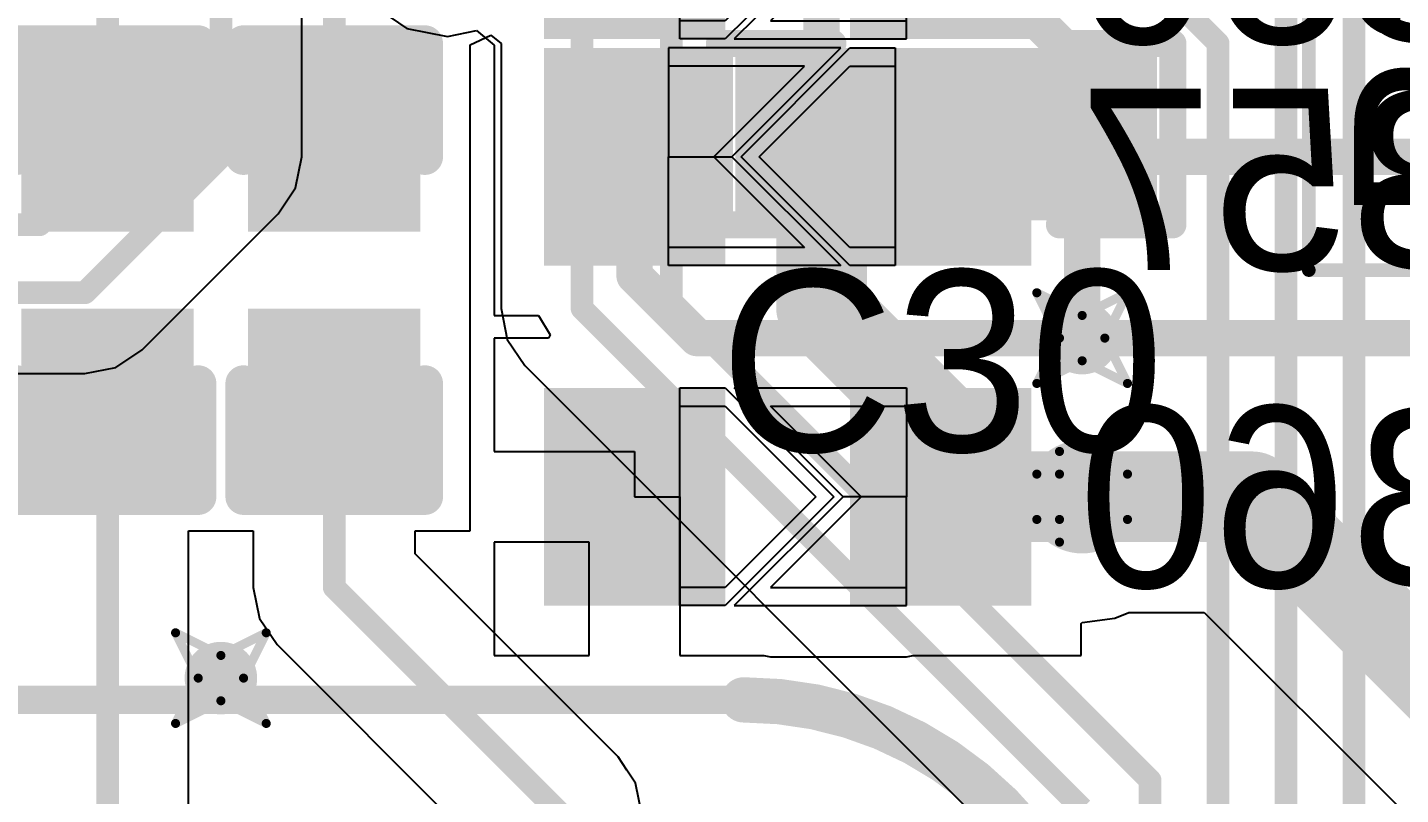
# Model space of a CAD drawing. Header units: millimetres. Extents: x 2.26 to 6.57, y 1.2 to 4.64.
# Drawn here: x 3.6656 to 3.9685, y 1.6375 to 1.8067 of the extents above; entities that cross this region are included whole.
import ezdxf

# ---------------------------------------------------------------- set-up
doc = ezdxf.new("R2010")
doc.units = ezdxf.units.MM
doc.header["$MEASUREMENT"] = 0
for name, color, linetype in [('BottomLayer', 5, 'Continuous'), ('BottomOverlay', 54, 'Continuous'), ('BottomPaste', 16, 'Continuous'), ('BottomSolder', 6, 'Continuous'), ('DrillDrawing', 1, 'Continuous'), ('MultiLayer', 9, 'Continuous'), ('TopLayer', 1, 'Continuous'), ('TopOverlay', 2, 'Continuous'), ('TopPaste', 8, 'Continuous'), ('TopSolder', 216, 'Continuous'), ('ViaHoleLayer', 16, 'Continuous')]:
    doc.layers.add(name, color=color, linetype=linetype)

# ---------------------------------------------------------------- blocks, each defined once
blk = doc.blocks.new('JP2_SMD_B_11')
at = {"layer": 'BottomLayer'}
for p, q in [((-0.02625, 0.02), (-0.02625, 0)), ((0.00375, 0.02), (-0.02625, 0.02)), ((-0.01625, 0), (0.00375, 0.02)), ((-0.00625, 0), (0.01375, 0.02)), ((0.01375, 0.02), (0.02375, 0.02)), ((0.02375, 0.02), (0.02375, -0.02)), ((-0.02625, -0.02), (-0.02625, 0)), ((-0.02625, 0), (-0.01625, 0)), ((-0.02625, 0), (-0.01625, 0)), ((-0.01625, 0), (0.00375, -0.02)), ((0.01375, -0.02), (-0.00625, 0)), ((0.00375, -0.02), (-0.02625, -0.02)), ((0.02375, -0.02), (0.01375, -0.02))]:
    blk.add_line(p, q, dxfattribs=at)
for points in [[(-0.01775, 0.02), (-0.04975, 0.02), (-0.01775, -0.02), (-0.04975, -0.02)], [(0.04975, 0.02), (0.01775, 0.02), (0.04975, -0.02), (0.01775, -0.02)]]:
    blk.add_solid(points, dxfattribs=at)
at = {"layer": 'BottomPaste'}
for p, q in [((-0.02625, 0.02), (-0.02625, 0)), ((0.00375, 0.02), (-0.02625, 0.02)), ((-0.01625, 0), (0.00375, 0.02)), ((-0.00625, 0), (0.01375, 0.02)), ((0.01375, 0.02), (0.02375, 0.02)), ((0.02375, 0.02), (0.02375, -0.02)), ((-0.02625, -0.02), (-0.02625, 0)), ((-0.02625, 0), (-0.01625, 0)), ((-0.02625, 0), (-0.01625, 0)), ((-0.01625, 0), (0.00375, -0.02)), ((0.01375, -0.02), (-0.00625, 0)), ((0.00375, -0.02), (-0.02625, -0.02)), ((0.02375, -0.02), (0.01375, -0.02))]:
    blk.add_line(p, q, dxfattribs=at)
for points in [[(-0.01775, 0.02), (-0.04975, 0.02), (-0.01775, -0.02), (-0.04975, -0.02)], [(0.04975, 0.02), (0.01775, 0.02), (0.04975, -0.02), (0.01775, -0.02)]]:
    blk.add_solid(points, dxfattribs=at)
at = {"layer": 'BottomSolder'}
for p, q in [((-0.02625, 0.024), (-0.02625, 0)), ((0.01175, 0.024), (-0.02625, 0.024)), ((-0.01225, 0), (0.01175, 0.024)), ((-0.01025, 0), (0.01375, 0.024)), ((0.01375, 0.024), (0.02375, 0.024)), ((0.02375, 0.024), (0.02375, -0.024)), ((-0.02625, -0.024), (-0.02625, 0)), ((-0.02625, 0), (-0.01225, 0)), ((-0.02625, 0), (-0.01225, 0)), ((-0.01225, 0), (0.01175, -0.024)), ((0.01375, -0.024), (-0.01025, 0)), ((0.01175, -0.024), (-0.02625, -0.024)), ((0.02375, -0.024), (0.01375, -0.024))]:
    blk.add_line(p, q, dxfattribs=at)
for points in [[(-0.01375, 0.024), (-0.05375, 0.024), (-0.01375, -0.024), (-0.05375, -0.024)], [(0.05375, 0.024), (0.01375, 0.024), (0.05375, -0.024), (0.01375, -0.024)]]:
    blk.add_solid(points, dxfattribs=at)
blk = doc.blocks.new('JP2_SMD_B_12')
at = {"layer": 'BottomLayer'}
for p, q in [((-0.02625, 0.02), (-0.02625, 0)), ((0.00375, 0.02), (-0.02625, 0.02)), ((-0.01625, 0), (0.00375, 0.02)), ((-0.00625, 0), (0.01375, 0.02)), ((0.01375, 0.02), (0.02375, 0.02)), ((0.02375, 0.02), (0.02375, -0.02)), ((-0.02625, -0.02), (-0.02625, 0)), ((-0.02625, 0), (-0.01625, 0)), ((-0.02625, 0), (-0.01625, 0)), ((-0.01625, 0), (0.00375, -0.02)), ((0.01375, -0.02), (-0.00625, 0)), ((0.00375, -0.02), (-0.02625, -0.02)), ((0.02375, -0.02), (0.01375, -0.02))]:
    blk.add_line(p, q, dxfattribs=at)
for points in [[(-0.01775, 0.02), (-0.04975, 0.02), (-0.01775, -0.02), (-0.04975, -0.02)], [(0.04975, 0.02), (0.01775, 0.02), (0.04975, -0.02), (0.01775, -0.02)]]:
    blk.add_solid(points, dxfattribs=at)
at = {"layer": 'BottomPaste'}
for p, q in [((-0.02625, 0.02), (-0.02625, 0)), ((0.00375, 0.02), (-0.02625, 0.02)), ((-0.01625, 0), (0.00375, 0.02)), ((-0.00625, 0), (0.01375, 0.02)), ((0.01375, 0.02), (0.02375, 0.02)), ((0.02375, 0.02), (0.02375, -0.02)), ((-0.02625, -0.02), (-0.02625, 0)), ((-0.02625, 0), (-0.01625, 0)), ((-0.02625, 0), (-0.01625, 0)), ((-0.01625, 0), (0.00375, -0.02)), ((0.01375, -0.02), (-0.00625, 0)), ((0.00375, -0.02), (-0.02625, -0.02)), ((0.02375, -0.02), (0.01375, -0.02))]:
    blk.add_line(p, q, dxfattribs=at)
for points in [[(-0.01775, 0.02), (-0.04975, 0.02), (-0.01775, -0.02), (-0.04975, -0.02)], [(0.04975, 0.02), (0.01775, 0.02), (0.04975, -0.02), (0.01775, -0.02)]]:
    blk.add_solid(points, dxfattribs=at)
at = {"layer": 'BottomSolder'}
for p, q in [((-0.02625, 0.024), (-0.02625, 0)), ((0.01175, 0.024), (-0.02625, 0.024)), ((-0.01225, 0), (0.01175, 0.024)), ((-0.01025, 0), (0.01375, 0.024)), ((0.01375, 0.024), (0.02375, 0.024)), ((0.02375, 0.024), (0.02375, -0.024)), ((-0.02625, -0.024), (-0.02625, 0)), ((-0.02625, 0), (-0.01225, 0)), ((-0.02625, 0), (-0.01225, 0)), ((-0.01225, 0), (0.01175, -0.024)), ((0.01375, -0.024), (-0.01025, 0)), ((0.01175, -0.024), (-0.02625, -0.024)), ((0.02375, -0.024), (0.01375, -0.024))]:
    blk.add_line(p, q, dxfattribs=at)
for points in [[(-0.01375, 0.024), (-0.05375, 0.024), (-0.01375, -0.024), (-0.05375, -0.024)], [(0.05375, 0.024), (0.01375, 0.024), (0.05375, -0.024), (0.01375, -0.024)]]:
    blk.add_solid(points, dxfattribs=at)
blk = doc.blocks.new('0603C_87')
at = {"layer": 'TopLayer'}
for points in [[(-0.0125, 0.015), (-0.0425, 0.015), (-0.0125, -0.015), (-0.0425, -0.015)], [(0.0425, 0.015), (0.0125, 0.015), (0.0425, -0.015), (0.0125, -0.015)]]:
    blk.add_solid(points, dxfattribs=at)
at = {"layer": 'TopOverlay', "const_width": 0.006}
for points in [[(-0.05, -0.02), (-0.05, 0.02)], [(-0.05, 0.02), (-0.025, 0.02)], [(0.025, 0.02), (0.05, 0.02)], [(0.05, -0.02), (0.05, 0.02)], [(-0.05, -0.02), (-0.025, -0.02)], [(0.025, -0.02), (0.05, -0.02)]]:
    blk.add_lwpolyline(points, dxfattribs=at)
at = {"layer": 'TopOverlay', "const_width": 0.003}
for points in [[(-0.0515, 0.02, 1), (-0.0485, 0.02, 1)], [(-0.0515, 0.02, 1), (-0.0485, 0.02, 1)], [(-0.0265, 0.02, 1), (-0.0235, 0.02, 1)], [(0.0235, 0.02, 1), (0.0265, 0.02, 1)], [(0.0485, 0.02, 1), (0.0515, 0.02, 1)], [(0.0485, 0.02, 1), (0.0515, 0.02, 1)], [(-0.0515, -0.02, 1), (-0.0485, -0.02, 1)], [(-0.0515, -0.02, 1), (-0.0485, -0.02, 1)], [(-0.0265, -0.02, 1), (-0.0235, -0.02, 1)], [(0.0235, -0.02, 1), (0.0265, -0.02, 1)], [(0.0485, -0.02, 1), (0.0515, -0.02, 1)], [(0.0485, -0.02, 1), (0.0515, -0.02, 1)]]:
    blk.add_lwpolyline(points, format="xyb", close=True, dxfattribs=at)
at = {"layer": 'TopPaste'}
for points in [[(-0.0125, 0.015), (-0.0425, 0.015), (-0.0125, -0.015), (-0.0425, -0.015)], [(0.0425, 0.015), (0.0125, 0.015), (0.0425, -0.015), (0.0125, -0.015)]]:
    blk.add_solid(points, dxfattribs=at)
at = {"layer": 'TopSolder'}
for points in [[(-0.0085, 0.019), (-0.0465, 0.019), (-0.0085, -0.019), (-0.0465, -0.019)], [(0.0465, 0.019), (0.0085, 0.019), (0.0465, -0.019), (0.0085, -0.019)]]:
    blk.add_solid(points, dxfattribs=at)
blk = doc.blocks.new('0603R_107')
at = {"layer": 'TopLayer'}
for points in [[(-0.0125, 0.015), (-0.0425, 0.015), (-0.0125, -0.015), (-0.0425, -0.015)], [(0.0425, 0.015), (0.0125, 0.015), (0.0425, -0.015), (0.0125, -0.015)]]:
    blk.add_solid(points, dxfattribs=at)
at = {"layer": 'TopOverlay', "const_width": 0.008}
for points in [[(-0.05, 0.02), (-0.025, 0.02)], [(-0.05, 0.02), (-0.05, -0.02)], [(0.025, 0.02), (0.05, 0.02)], [(0.05, 0.02), (0.05, -0.02)], [(-0.05, -0.02), (-0.025, -0.02)], [(0.025, -0.02), (0.05, -0.02)]]:
    blk.add_lwpolyline(points, dxfattribs=at)
at = {"layer": 'TopOverlay', "const_width": 0.004}
for points in [[(-0.052, 0.02, 1), (-0.048, 0.02, 1)], [(-0.052, 0.02, 1), (-0.048, 0.02, 1)], [(-0.027, 0.02, 1), (-0.023, 0.02, 1)], [(0.023, 0.02, 1), (0.027, 0.02, 1)], [(0.048, 0.02, 1), (0.052, 0.02, 1)], [(0.048, 0.02, 1), (0.052, 0.02, 1)], [(-0.052, -0.02, 1), (-0.048, -0.02, 1)], [(-0.052, -0.02, 1), (-0.048, -0.02, 1)], [(-0.027, -0.02, 1), (-0.023, -0.02, 1)], [(0.023, -0.02, 1), (0.027, -0.02, 1)], [(0.048, -0.02, 1), (0.052, -0.02, 1)], [(0.048, -0.02, 1), (0.052, -0.02, 1)]]:
    blk.add_lwpolyline(points, format="xyb", close=True, dxfattribs=at)
at = {"layer": 'TopPaste'}
for points in [[(-0.0125, 0.015), (-0.0425, 0.015), (-0.0125, -0.015), (-0.0425, -0.015)], [(0.0425, 0.015), (0.0125, 0.015), (0.0425, -0.015), (0.0125, -0.015)]]:
    blk.add_solid(points, dxfattribs=at)
at = {"layer": 'TopSolder'}
for points in [[(-0.0085, 0.019), (-0.0465, 0.019), (-0.0085, -0.019), (-0.0465, -0.019)], [(0.0465, 0.019), (0.0085, 0.019), (0.0465, -0.019), (0.0085, -0.019)]]:
    blk.add_solid(points, dxfattribs=at)
blk = doc.blocks.new('0603R_110')
at = {"layer": 'TopLayer'}
for points in [[(-0.0125, 0.015), (-0.0425, 0.015), (-0.0125, -0.015), (-0.0425, -0.015)], [(0.0425, 0.015), (0.0125, 0.015), (0.0425, -0.015), (0.0125, -0.015)]]:
    blk.add_solid(points, dxfattribs=at)
at = {"layer": 'TopOverlay', "const_width": 0.008}
for points in [[(-0.05, 0.02), (-0.025, 0.02)], [(-0.05, 0.02), (-0.05, -0.02)], [(0.025, 0.02), (0.05, 0.02)], [(0.05, 0.02), (0.05, -0.02)], [(-0.05, -0.02), (-0.025, -0.02)], [(0.025, -0.02), (0.05, -0.02)]]:
    blk.add_lwpolyline(points, dxfattribs=at)
at = {"layer": 'TopOverlay', "const_width": 0.004}
for points in [[(-0.052, 0.02, 1), (-0.048, 0.02, 1)], [(-0.052, 0.02, 1), (-0.048, 0.02, 1)], [(-0.027, 0.02, 1), (-0.023, 0.02, 1)], [(0.023, 0.02, 1), (0.027, 0.02, 1)], [(0.048, 0.02, 1), (0.052, 0.02, 1)], [(0.048, 0.02, 1), (0.052, 0.02, 1)], [(-0.052, -0.02, 1), (-0.048, -0.02, 1)], [(-0.052, -0.02, 1), (-0.048, -0.02, 1)], [(-0.027, -0.02, 1), (-0.023, -0.02, 1)], [(0.023, -0.02, 1), (0.027, -0.02, 1)], [(0.048, -0.02, 1), (0.052, -0.02, 1)], [(0.048, -0.02, 1), (0.052, -0.02, 1)]]:
    blk.add_lwpolyline(points, format="xyb", close=True, dxfattribs=at)
at = {"layer": 'TopPaste'}
for points in [[(-0.0125, 0.015), (-0.0425, 0.015), (-0.0125, -0.015), (-0.0425, -0.015)], [(0.0425, 0.015), (0.0125, 0.015), (0.0425, -0.015), (0.0125, -0.015)]]:
    blk.add_solid(points, dxfattribs=at)
at = {"layer": 'TopSolder'}
for points in [[(-0.0085, 0.019), (-0.0465, 0.019), (-0.0085, -0.019), (-0.0465, -0.019)], [(0.0465, 0.019), (0.0085, 0.019), (0.0465, -0.019), (0.0085, -0.019)]]:
    blk.add_solid(points, dxfattribs=at)
blk = doc.blocks.new('XTAL1_116')
at = {"layer": 'TopOverlay', "const_width": 0.01}
blk.add_lwpolyline([(-0.04036, -0.0802, -1), (-0.04036, 0.0798)], format="xyb", dxfattribs=at)
at = {"layer": 'TopOverlay'}
for points, const_width in [([(-0.04286, -0.0802, 1), (-0.03786, -0.0802, 1)], 0.005), ([(-0.04194, -0.0802, 1), (-0.03879, -0.0802, 1)], 0.00315)]:
    blk.add_lwpolyline(points, format="xyb", close=True, dxfattribs=dict(at, const_width=const_width))
at = {"layer": 'TopOverlay', "const_width": 0.0063}
blk.add_lwpolyline([(0.21964, -0.0802), (-0.04036, -0.0802)], dxfattribs=at)
blk = doc.blocks.new('JP2_SMD_B_150')
at = {"layer": 'BottomLayer'}
for p, q in [((-0.02625, 0.02), (-0.02625, 0)), ((0.00375, 0.02), (-0.02625, 0.02)), ((-0.01625, 0), (0.00375, 0.02)), ((-0.00625, 0), (0.01375, 0.02)), ((0.01375, 0.02), (0.02375, 0.02)), ((0.02375, 0.02), (0.02375, -0.02)), ((-0.02625, 0), (-0.01625, 0)), ((-0.02625, -0.02), (-0.02625, 0)), ((-0.02625, 0), (-0.01625, 0)), ((-0.01625, 0), (0.00375, -0.02)), ((0.01375, -0.02), (-0.00625, 0)), ((0.00375, -0.02), (-0.02625, -0.02)), ((0.02375, -0.02), (0.01375, -0.02))]:
    blk.add_line(p, q, dxfattribs=at)
for points in [[(-0.01775, 0.02), (-0.04975, 0.02), (-0.01775, -0.02), (-0.04975, -0.02)], [(0.04975, 0.02), (0.01775, 0.02), (0.04975, -0.02), (0.01775, -0.02)]]:
    blk.add_solid(points, dxfattribs=at)
at = {"layer": 'BottomPaste'}
for p, q in [((-0.02625, 0.02), (-0.02625, 0)), ((0.00375, 0.02), (-0.02625, 0.02)), ((-0.01625, 0), (0.00375, 0.02)), ((-0.00625, 0), (0.01375, 0.02)), ((0.01375, 0.02), (0.02375, 0.02)), ((0.02375, 0.02), (0.02375, -0.02)), ((-0.02625, 0), (-0.01625, 0)), ((-0.02625, -0.02), (-0.02625, 0)), ((-0.02625, 0), (-0.01625, 0)), ((-0.01625, 0), (0.00375, -0.02)), ((0.01375, -0.02), (-0.00625, 0)), ((0.00375, -0.02), (-0.02625, -0.02)), ((0.02375, -0.02), (0.01375, -0.02))]:
    blk.add_line(p, q, dxfattribs=at)
for points in [[(-0.01775, 0.02), (-0.04975, 0.02), (-0.01775, -0.02), (-0.04975, -0.02)], [(0.04975, 0.02), (0.01775, 0.02), (0.04975, -0.02), (0.01775, -0.02)]]:
    blk.add_solid(points, dxfattribs=at)
at = {"layer": 'BottomSolder'}
for p, q in [((-0.02625, 0.024), (-0.02625, 0)), ((0.01175, 0.024), (-0.02625, 0.024)), ((-0.01225, 0), (0.01175, 0.024)), ((-0.01025, 0), (0.01375, 0.024)), ((0.01375, 0.024), (0.02375, 0.024)), ((0.02375, 0.024), (0.02375, -0.024)), ((-0.02625, 0), (-0.01225, 0)), ((-0.02625, -0.024), (-0.02625, 0)), ((-0.02625, 0), (-0.01225, 0)), ((-0.01225, 0), (0.01175, -0.024)), ((0.01375, -0.024), (-0.01025, 0)), ((0.01175, -0.024), (-0.02625, -0.024)), ((0.02375, -0.024), (0.01375, -0.024))]:
    blk.add_line(p, q, dxfattribs=at)
for points in [[(-0.01375, 0.024), (-0.05375, 0.024), (-0.01375, -0.024), (-0.05375, -0.024)], [(0.05375, 0.024), (0.01375, 0.024), (0.05375, -0.024), (0.01375, -0.024)]]:
    blk.add_solid(points, dxfattribs=at)

msp = doc.modelspace()

# ---------------------------------------------------------------- linework, layer by layer
at = {"layer": 'BottomLayer'}
for p, q in [((3.74169, 1.81157), (3.74929, 1.80648)), ((3.72611, 1.77815), (3.72611, 1.80946)), ((3.74929, 1.80648), (3.75827, 1.8047)), ((3.75827, 1.8047), (3.76465, 1.80597)), ((3.76465, 1.80597), (3.76852, 1.8028)), ((3.76852, 1.8028), (3.76852, 1.79315)), ((3.76852, 1.79315), (3.76852, 1.74315)), ((3.72475, 1.77132), (3.72611, 1.77815)), ((3.72088, 1.76553), (3.72475, 1.77132)), ((3.69088, 1.73553), (3.72088, 1.76553)), ((3.76852, 1.74315), (3.77836, 1.74315)), ((3.77836, 1.74315), (3.78093, 1.73886)), ((3.78093, 1.73886), (3.78055, 1.73815)), ((3.78055, 1.73815), (3.76852, 1.73815)), ((3.76852, 1.73815), (3.76852, 1.71315)), ((3.6851, 1.73167), (3.69088, 1.73553)), ((3.50089, 1.73031), (3.67827, 1.73031)), ((3.67827, 1.73031), (3.6851, 1.73167)), ((3.76852, 1.71315), (3.79953, 1.71315)), ((3.79953, 1.71315), (3.79953, 1.70316)), ((3.79953, 1.70316), (3.80952, 1.70316)), ((3.80952, 1.70316), (3.80952, 1.66815)), ((3.78952, 1.69315), (3.76852, 1.69315)), ((3.76852, 1.69315), (3.76852, 1.66815)), ((3.78952, 1.66815), (3.78952, 1.69315)), ((3.89802, 1.67519), (3.89827, 1.67541)), ((3.89802, 1.66815), (3.89802, 1.67519)), ((3.89827, 1.67541), (3.90545, 1.67636)), ((3.90545, 1.67636), (3.90859, 1.67766)), ((3.90859, 1.67766), (3.92521, 1.67766)), ((3.92521, 1.67766), (3.96774, 1.63513)), ((3.76852, 1.66815), (3.78952, 1.66815)), ((3.80952, 1.66815), (3.82804, 1.66815)), ((3.82804, 1.66815), (3.82952, 1.66786)), ((3.82952, 1.66786), (3.85952, 1.66786)), ((3.85952, 1.66786), (3.861, 1.66815)), ((3.861, 1.66815), (3.89802, 1.66815))]:
    msp.add_line(p, q, dxfattribs=at)
for points, const_width in [([(3.68327, 1.77815), (3.68327, 1.83815)], 0.005), ([(3.70827, 1.77815), (3.70827, 1.82416)], 0.005), ([(3.79952, 1.7519), (3.79952, 1.77815)], 0.008), ([(3.86702, 1.77815), (4.00827, 1.77815)], 0.008), ([(3.66827, 1.76315), (3.68327, 1.77815)], 0.005), ([(3.67827, 1.74815), (3.70827, 1.77815)], 0.005), ([(3.46827, 1.76315), (3.66827, 1.76315)], 0.005), ([(3.79952, 1.7519), (3.81327, 1.73815)], 0.008), ([(3.4935, 1.74815), (3.67827, 1.74815)], 0.005), ([(3.81327, 1.73815), (3.89827, 1.73815)], 0.008), ([(3.89827, 1.73815), (3.97327, 1.73815)], 0.008), ([(3.86702, 1.70315), (3.89827, 1.70315)], 0.02), ([(3.89827, 1.70315), (3.93577, 1.70315)], 0.02), ([(3.93577, 1.70315), (3.98577, 1.65315)], 0.02)]:
    msp.add_lwpolyline(points, dxfattribs=dict(at, const_width=const_width))
for points, const_width in [([(3.79752, 1.77815, 1), (3.80152, 1.77815, 1)], 0.004), ([(3.86502, 1.77815, 1), (3.86902, 1.77815, 1)], 0.004), ([(3.68202, 1.77815, 1), (3.68452, 1.77815, 1)], 0.0025), ([(3.68202, 1.77815, 1), (3.68452, 1.77815, 1)], 0.0025), ([(3.70702, 1.77815, 1), (3.70952, 1.77815, 1)], 0.0025), ([(3.70702, 1.77815, 1), (3.70952, 1.77815, 1)], 0.0025), ([(3.66702, 1.76315, 1), (3.66952, 1.76315, 1)], 0.0025), ([(3.66702, 1.76315, 1), (3.66952, 1.76315, 1)], 0.0025), ([(3.79752, 1.7519, 1), (3.80152, 1.7519, 1)], 0.004), ([(3.79752, 1.7519, 1), (3.80152, 1.7519, 1)], 0.004), ([(3.67702, 1.74815, 1), (3.67952, 1.74815, 1)], 0.0025), ([(3.67702, 1.74815, 1), (3.67952, 1.74815, 1)], 0.0025), ([(3.89427, 1.73815, 1), (3.90227, 1.73815, 1)], 0.008), ([(3.81127, 1.73815, 1), (3.81527, 1.73815, 1)], 0.004), ([(3.81127, 1.73815, 1), (3.81527, 1.73815, 1)], 0.004), ([(3.89627, 1.73815, 1), (3.90027, 1.73815, 1)], 0.004), ([(3.89627, 1.73815, 1), (3.90027, 1.73815, 1)], 0.004), ([(3.89202, 1.70315, 1), (3.90452, 1.70315, 1)], 0.0125), ([(3.86202, 1.70315, 1), (3.87202, 1.70315, 1)], 0.01), ([(3.89327, 1.70315, 1), (3.90327, 1.70315, 1)], 0.01), ([(3.89327, 1.70315, 1), (3.90327, 1.70315, 1)], 0.01), ([(3.93077, 1.70315, 1), (3.94077, 1.70315, 1)], 0.01), ([(3.93077, 1.70315, 1), (3.94077, 1.70315, 1)], 0.01), ([(3.70427, 1.66315, 1), (3.71227, 1.66315, 1)], 0.008)]:
    msp.add_lwpolyline(points, format="xyb", close=True, dxfattribs=dict(at, const_width=const_width))
at = {"layer": 'DrillDrawing', "const_width": 0.002}
for points in [[(3.88827, 1.74815), (3.89827, 1.74315)], [(3.88827, 1.74815), (3.89327, 1.73815)], [(3.89827, 1.74315), (3.90827, 1.74815)], [(3.90327, 1.73815), (3.90827, 1.74815)], [(3.88827, 1.72815), (3.89327, 1.73815)], [(3.90327, 1.73815), (3.90827, 1.72815)], [(3.88827, 1.72815), (3.89827, 1.73315)], [(3.89827, 1.73315), (3.90827, 1.72815)], [(3.89327, 1.70815), (3.89327, 1.71315)], [(3.89327, 1.71315), (3.90327, 1.71315)], [(3.90327, 1.70815), (3.90327, 1.71315)], [(3.88827, 1.69815), (3.88827, 1.70815)], [(3.88827, 1.70815), (3.89327, 1.70815)], [(3.90327, 1.70815), (3.90827, 1.70815)], [(3.90827, 1.69815), (3.90827, 1.70815)], [(3.88827, 1.69815), (3.89327, 1.69815)], [(3.89327, 1.69315), (3.89327, 1.69815)], [(3.90327, 1.69815), (3.90827, 1.69815)], [(3.90327, 1.69315), (3.90327, 1.69815)], [(3.89327, 1.69315), (3.90327, 1.69315)], [(3.69827, 1.67315), (3.70827, 1.66815)], [(3.69827, 1.67315), (3.70327, 1.66315)], [(3.70827, 1.66815), (3.71827, 1.67315)], [(3.71327, 1.66315), (3.71827, 1.67315)], [(3.69827, 1.65315), (3.70327, 1.66315)], [(3.71327, 1.66315), (3.71827, 1.65315)], [(3.69827, 1.65315), (3.70827, 1.65815)], [(3.70827, 1.65815), (3.71827, 1.65315)]]:
    msp.add_lwpolyline(points, dxfattribs=at)
at = {"layer": 'DrillDrawing', "const_width": 0.001}
for points in [[(3.88777, 1.74815, 1), (3.88877, 1.74815, 1)], [(3.88777, 1.74815, 1), (3.88877, 1.74815, 1)], [(3.90777, 1.74815, 1), (3.90877, 1.74815, 1)], [(3.90777, 1.74815, 1), (3.90877, 1.74815, 1)], [(3.89777, 1.74315, 1), (3.89877, 1.74315, 1)], [(3.89777, 1.74315, 1), (3.89877, 1.74315, 1)], [(3.89277, 1.73815, 1), (3.89377, 1.73815, 1)], [(3.89277, 1.73815, 1), (3.89377, 1.73815, 1)], [(3.90277, 1.73815, 1), (3.90377, 1.73815, 1)], [(3.90277, 1.73815, 1), (3.90377, 1.73815, 1)], [(3.89777, 1.73315, 1), (3.89877, 1.73315, 1)], [(3.89777, 1.73315, 1), (3.89877, 1.73315, 1)], [(3.88777, 1.72815, 1), (3.88877, 1.72815, 1)], [(3.88777, 1.72815, 1), (3.88877, 1.72815, 1)], [(3.90777, 1.72815, 1), (3.90877, 1.72815, 1)], [(3.90777, 1.72815, 1), (3.90877, 1.72815, 1)], [(3.89277, 1.71315, 1), (3.89377, 1.71315, 1)], [(3.89277, 1.71315, 1), (3.89377, 1.71315, 1)], [(3.90277, 1.71315, 1), (3.90377, 1.71315, 1)], [(3.90277, 1.71315, 1), (3.90377, 1.71315, 1)], [(3.88777, 1.70815, 1), (3.88877, 1.70815, 1)], [(3.88777, 1.70815, 1), (3.88877, 1.70815, 1)], [(3.89277, 1.70815, 1), (3.89377, 1.70815, 1)], [(3.89277, 1.70815, 1), (3.89377, 1.70815, 1)], [(3.90277, 1.70815, 1), (3.90377, 1.70815, 1)], [(3.90277, 1.70815, 1), (3.90377, 1.70815, 1)], [(3.90777, 1.70815, 1), (3.90877, 1.70815, 1)], [(3.90777, 1.70815, 1), (3.90877, 1.70815, 1)], [(3.88777, 1.69815, 1), (3.88877, 1.69815, 1)], [(3.88777, 1.69815, 1), (3.88877, 1.69815, 1)], [(3.89277, 1.69815, 1), (3.89377, 1.69815, 1)], [(3.89277, 1.69815, 1), (3.89377, 1.69815, 1)], [(3.90277, 1.69815, 1), (3.90377, 1.69815, 1)], [(3.90277, 1.69815, 1), (3.90377, 1.69815, 1)], [(3.90777, 1.69815, 1), (3.90877, 1.69815, 1)], [(3.90777, 1.69815, 1), (3.90877, 1.69815, 1)], [(3.89277, 1.69315, 1), (3.89377, 1.69315, 1)], [(3.89277, 1.69315, 1), (3.89377, 1.69315, 1)], [(3.90277, 1.69315, 1), (3.90377, 1.69315, 1)], [(3.90277, 1.69315, 1), (3.90377, 1.69315, 1)], [(3.69777, 1.67315, 1), (3.69877, 1.67315, 1)], [(3.69777, 1.67315, 1), (3.69877, 1.67315, 1)], [(3.71777, 1.67315, 1), (3.71877, 1.67315, 1)], [(3.71777, 1.67315, 1), (3.71877, 1.67315, 1)], [(3.70777, 1.66815, 1), (3.70877, 1.66815, 1)], [(3.70777, 1.66815, 1), (3.70877, 1.66815, 1)], [(3.70277, 1.66315, 1), (3.70377, 1.66315, 1)], [(3.70277, 1.66315, 1), (3.70377, 1.66315, 1)], [(3.71277, 1.66315, 1), (3.71377, 1.66315, 1)], [(3.71277, 1.66315, 1), (3.71377, 1.66315, 1)], [(3.70777, 1.65815, 1), (3.70877, 1.65815, 1)], [(3.70777, 1.65815, 1), (3.70877, 1.65815, 1)], [(3.69777, 1.65315, 1), (3.69877, 1.65315, 1)], [(3.69777, 1.65315, 1), (3.69877, 1.65315, 1)], [(3.71777, 1.65315, 1), (3.71877, 1.65315, 1)], [(3.71777, 1.65315, 1), (3.71877, 1.65315, 1)]]:
    msp.add_lwpolyline(points, format="xyb", close=True, dxfattribs=at)
at = {"layer": 'MultiLayer'}
for points, const_width in [([(3.89427, 1.73815, 1), (3.90227, 1.73815, 1)], 0.008), ([(3.89202, 1.70315, 1), (3.90452, 1.70315, 1)], 0.0125), ([(3.70427, 1.66315, 1), (3.71227, 1.66315, 1)], 0.008)]:
    msp.add_lwpolyline(points, format="xyb", close=True, dxfattribs=dict(at, const_width=const_width))
at = {"layer": 'TopLayer'}
for p, q in [((3.76327, 1.80286), (3.76779, 1.805)), ((3.76327, 1.75065), (3.76327, 1.80286)), ((3.76779, 1.805), (3.77009, 1.80311)), ((3.77009, 1.80311), (3.77009, 1.7447)), ((3.76327, 1.69565), (3.76327, 1.75065)), ((3.77009, 1.7447), (3.77009, 1.7447)), ((3.77009, 1.7447), (3.77009, 1.7447)), ((3.77009, 1.7447), (3.77145, 1.73787)), ((3.77145, 1.73787), (3.77532, 1.73208)), ((3.77532, 1.73208), (3.88042, 1.62697)), ((3.70111, 1.61315), (3.70111, 1.69565)), ((3.70111, 1.69565), (3.71542, 1.69565)), ((3.71542, 1.69565), (3.71542, 1.68315)), ((3.75111, 1.69054), (3.75111, 1.69565)), ((3.75111, 1.69565), (3.76327, 1.69565)), ((3.79588, 1.64577), (3.75111, 1.69054)), ((3.71542, 1.68315), (3.71542, 1.68315)), ((3.71542, 1.68315), (3.71542, 1.68315)), ((3.71542, 1.68315), (3.71678, 1.67632)), ((3.71678, 1.67632), (3.72065, 1.67053)), ((3.72065, 1.67053), (3.76542, 1.62576)), ((3.79782, 1.64287), (3.79588, 1.64577)), ((3.79588, 1.64577), (3.79588, 1.64577)), ((3.79975, 1.63998), (3.79782, 1.64287)), ((3.80111, 1.63315), (3.79975, 1.63998))]:
    msp.add_line(p, q, dxfattribs=at)
for points, const_width in [([(3.78793, 1.7447), (3.78793, 1.92081)], 0.005), ([(3.80762, 1.74623), (3.80762, 1.92081)], 0.005), ([(3.86667, 1.86474), (3.92827, 1.80315)], 0.005), ([(3.84699, 1.84943), (3.89577, 1.80065)], 0.008), ([(3.68327, 1.78065), (3.68327, 1.82815)], 0.005), ([(3.84077, 1.78315), (3.84077, 1.82565)], 0.008), ([(3.95827, 1.42593), (3.95827, 1.81558)], 0.005), ([(3.73327, 1.78065), (3.73327, 1.81315)], 0.005), ([(3.94327, 1.43214), (3.94327, 1.80936)], 0.005), ([(3.92827, 1.43835), (3.92827, 1.80315)], 0.005), ([(3.89577, 1.78315), (3.89577, 1.80065)], 0.008), ([(3.84077, 1.7449), (3.84077, 1.78315)], 0.02), ([(3.89577, 1.78315), (3.89827, 1.78065)], 0.008), ([(3.89827, 1.73815), (3.89827, 1.78065)], 0.008), ([(3.84077, 1.7449), (3.88251, 1.70315)], 0.02), ([(3.80762, 1.74623), (3.91327, 1.64058)], 0.005), ([(3.78793, 1.7447), (3.89827, 1.63436)], 0.005), ([(3.68327, 1.61315), (3.68327, 1.72565)], 0.005), ([(3.73327, 1.68315), (3.73327, 1.72565)], 0.005), ([(3.88251, 1.70315), (3.89827, 1.70315)], 0.02), ([(3.73327, 1.68315), (3.78327, 1.63315)], 0.005), ([(3.91327, 1.44457), (3.91327, 1.64058)], 0.005)]:
    msp.add_lwpolyline(points, dxfattribs=dict(at, const_width=const_width))
for points, const_width in [([(3.92702, 1.80315, 1), (3.92952, 1.80315, 1)], 0.0025), ([(3.92702, 1.80315, 1), (3.92952, 1.80315, 1)], 0.0025), ([(3.89377, 1.80065, 1), (3.89777, 1.80065, 1)], 0.004), ([(3.89377, 1.80065, 1), (3.89777, 1.80065, 1)], 0.004), ([(3.83577, 1.78315, 1), (3.84577, 1.78315, 1)], 0.01), ([(3.83877, 1.78315, 1), (3.84277, 1.78315, 1)], 0.004), ([(3.89377, 1.78315, 1), (3.89777, 1.78315, 1)], 0.004), ([(3.89377, 1.78315, 1), (3.89777, 1.78315, 1)], 0.004), ([(3.89627, 1.78065, 1), (3.90027, 1.78065, 1)], 0.004), ([(3.89627, 1.78065, 1), (3.90027, 1.78065, 1)], 0.004), ([(3.68202, 1.78065, 1), (3.68452, 1.78065, 1)], 0.0025), ([(3.73202, 1.78065, 1), (3.73452, 1.78065, 1)], 0.0025), ([(3.83577, 1.7449, 1), (3.84577, 1.7449, 1)], 0.01), ([(3.83577, 1.7449, 1), (3.84577, 1.7449, 1)], 0.01), ([(3.80637, 1.74623, 1), (3.80887, 1.74623, 1)], 0.0025), ([(3.80637, 1.74623, 1), (3.80887, 1.74623, 1)], 0.0025), ([(3.78668, 1.7447, 1), (3.78918, 1.7447, 1)], 0.0025), ([(3.78668, 1.7447, 1), (3.78918, 1.7447, 1)], 0.0025), ([(3.89427, 1.73815, 1), (3.90227, 1.73815, 1)], 0.008), ([(3.89627, 1.73815, 1), (3.90027, 1.73815, 1)], 0.004), ([(3.68202, 1.72565, 1), (3.68452, 1.72565, 1)], 0.0025), ([(3.73202, 1.72565, 1), (3.73452, 1.72565, 1)], 0.0025), ([(3.89202, 1.70315, 1), (3.90452, 1.70315, 1)], 0.0125), ([(3.87751, 1.70315, 1), (3.88751, 1.70315, 1)], 0.01), ([(3.87751, 1.70315, 1), (3.88751, 1.70315, 1)], 0.01), ([(3.89327, 1.70315, 1), (3.90327, 1.70315, 1)], 0.01), ([(3.73202, 1.68315, 1), (3.73452, 1.68315, 1)], 0.0025), ([(3.73202, 1.68315, 1), (3.73452, 1.68315, 1)], 0.0025), ([(3.70427, 1.66315, 1), (3.71227, 1.66315, 1)], 0.008), ([(3.91202, 1.64058, 1), (3.91452, 1.64058, 1)], 0.0025), ([(3.91202, 1.64058, 1), (3.91452, 1.64058, 1)], 0.0025)]:
    msp.add_lwpolyline(points, format="xyb", close=True, dxfattribs=dict(at, const_width=const_width))
at = {"layer": 'TopOverlay', "const_width": 0.003}
for points in [[(3.94827, 1.75315), (3.94827, 1.87315)], [(3.94827, 1.75315), (4.15827, 1.75315)]]:
    msp.add_lwpolyline(points, dxfattribs=at)
at = {"layer": 'TopOverlay', "const_width": 0.0015}
msp.add_lwpolyline([(3.94752, 1.75315, 1), (3.94902, 1.75315, 1)], format="xyb", close=True, dxfattribs=at)
msp.add_lwpolyline([(3.94752, 1.75315, 1), (3.94902, 1.75315, 1)], format="xyb", close=True, dxfattribs=at)
at = {"layer": 'ViaHoleLayer'}
for points, const_width in [([(3.89627, 1.73815, 1), (3.90027, 1.73815, 1)], 0.004), ([(3.89502, 1.70315, 1), (3.90152, 1.70315, 1)], 0.0065), ([(3.70627, 1.66315, 1), (3.71027, 1.66315, 1)], 0.004)]:
    msp.add_lwpolyline(points, format="xyb", close=True, dxfattribs=dict(at, const_width=const_width))

# ---------------------------------------------------------------- block references
for name, p, rotation in [('JP2_SMD_B_150', (3.83327, 1.82815), 180), ('0603R_110', (3.68327, 1.75315), 90), ('0603R_107', (3.73327, 1.75315), 90), ('0603C_87', (3.86827, 1.78315), 360), ('JP2_SMD_B_12', (3.83327, 1.77815), 360), ('JP2_SMD_B_11', (3.83327, 1.70315), 180), ('XTAL1_116', (3.78327, 1.57815), 180)]:
    msp.add_blockref(name, p, dxfattribs=dict(rotation=rotation))

# ---------------------------------------------------------------- texts
at = {"layer": 'BottomOverlay', "text_generation_flag": 2}
for s, p in [('SB56', (4.02827, 1.80315)), ('SB57', (4.02827, 1.75315)), ('SB60', (4.02827, 1.68315))]:
    msp.add_text(s, height=0.04, dxfattribs=at).set_placement(p)
at = {"layer": 'TopOverlay'}
msp.add_text('R34', height=0.04, rotation=90, dxfattribs=at).set_placement((3.99827, 1.76315))
msp.add_text('C30', height=0.04, dxfattribs=at).set_placement((3.81827, 1.71315))

doc.saveas('drawing.dxf')
